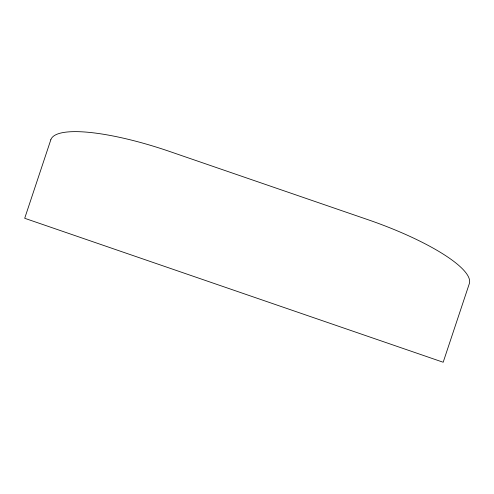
<?xml version="1.0" encoding="UTF-8"?>
<svg xmlns="http://www.w3.org/2000/svg" width="494" height="494" viewBox="0 0 494 494"><rect width="100%" height="100%" fill="white"/><g stroke="black" fill="none" stroke-linecap="round" stroke-linejoin="round"><path stroke-width="0.74" d="M50.82 139.771L24.7 218.286L443.18 362.244L469.3 283.723A116.461 27.584 19 0 0 367.882 219.669L169.652 151.479A116.461 27.584 19 0 0 50.82 139.771"/></g></svg>
